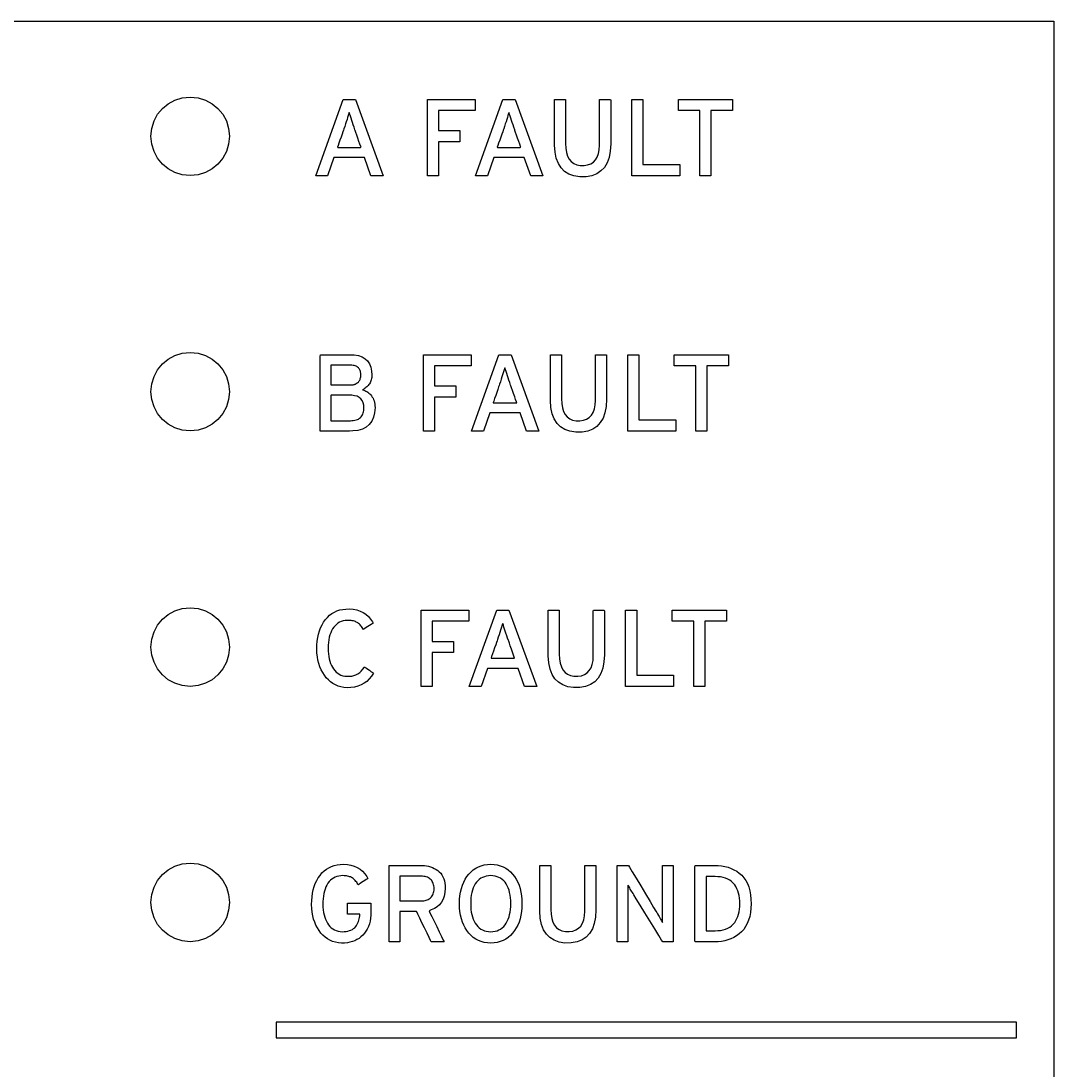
# Model space of a CAD drawing. Extents: x 1 to 47.7, y 0.2 to 33.5.
# Drawn here: x 22.733 to 24.048, y 10.186 to 11.522 of the extents above; entities that cross this region are included whole.
import ezdxf

# ---------------------------------------------------------------- set-up
doc = ezdxf.new("R2010")
doc.units = 0
doc.header["$MEASUREMENT"] = 0
doc.layers.add('6_0____DWG', color=7, linetype='CONTINUOUS')

msp = doc.modelspace()

# ---------------------------------------------------------------- linework, layer by layer
at = {"layer": '6_0____DWG'}
for points in [[(21.4176, 11.5221), (24.0475, 11.5221), (24.0475, 8.8497), (21.4176, 8.8497), (21.4176, 11.5221)], [(23.1781, 11.3252), (23.1699, 11.3483), (23.131, 11.3483), (23.1229, 11.3252), (23.1078, 11.3252), (23.1428, 11.4224), (23.1583, 11.4224), (23.1937, 11.3252), (23.1781, 11.3252)], [(23.2641, 11.4082), (23.2641, 11.3827), (23.2911, 11.3827), (23.2911, 11.3684), (23.2641, 11.3684), (23.2641, 11.3252), (23.25, 11.3252), (23.25, 11.4224), (23.3106, 11.4224), (23.3106, 11.4082), (23.2641, 11.4082)], [(23.3814, 11.3252), (23.3732, 11.3483), (23.3343, 11.3483), (23.3262, 11.3252), (23.3111, 11.3252), (23.3461, 11.4224), (23.3616, 11.4224), (23.397, 11.3252), (23.3814, 11.3252)], [(23.5101, 11.3252), (23.5101, 11.4224), (23.5242, 11.4224), (23.5242, 11.3395), (23.5712, 11.3395), (23.5712, 11.3252), (23.5101, 11.3252)], [(23.6109, 11.4082), (23.6109, 11.3252), (23.5968, 11.3252), (23.5968, 11.4082), (23.5694, 11.4082), (23.5694, 11.4224), (23.6384, 11.4224), (23.6384, 11.4082), (23.6109, 11.4082)], [(23.2589, 11.0832), (23.2589, 11.0577), (23.2859, 11.0577), (23.2859, 11.0435), (23.2589, 11.0435), (23.2589, 11.0003), (23.2448, 11.0003), (23.2448, 11.0974), (23.3055, 11.0974), (23.3055, 11.0832), (23.2589, 11.0832)], [(23.3762, 11.0003), (23.3681, 11.0233), (23.3292, 11.0233), (23.3211, 11.0003), (23.306, 11.0003), (23.341, 11.0974), (23.3564, 11.0974), (23.3918, 11.0003), (23.3762, 11.0003)], [(23.505, 11.0003), (23.505, 11.0974), (23.519, 11.0974), (23.519, 11.0145), (23.566, 11.0145), (23.566, 11.0003), (23.505, 11.0003)], [(23.6058, 11.0832), (23.6058, 11.0003), (23.5917, 11.0003), (23.5917, 11.0832), (23.5642, 11.0832), (23.5642, 11.0974), (23.6333, 11.0974), (23.6333, 11.0832), (23.6058, 11.0832)], [(23.2561, 10.7582), (23.2561, 10.7327), (23.2832, 10.7327), (23.2832, 10.7184), (23.2561, 10.7184), (23.2561, 10.6752), (23.242, 10.6752), (23.242, 10.7724), (23.3027, 10.7724), (23.3027, 10.7582), (23.2561, 10.7582)], [(23.3734, 10.6752), (23.3653, 10.6983), (23.3264, 10.6983), (23.3183, 10.6752), (23.3032, 10.6752), (23.3382, 10.7724), (23.3536, 10.7724), (23.389, 10.6752), (23.3734, 10.6752)], [(23.5022, 10.6752), (23.5022, 10.7724), (23.5163, 10.7724), (23.5163, 10.6895), (23.5632, 10.6895), (23.5632, 10.6752), (23.5022, 10.6752)], [(23.603, 10.7582), (23.603, 10.6752), (23.5889, 10.6752), (23.5889, 10.7582), (23.5614, 10.7582), (23.5614, 10.7724), (23.6305, 10.7724), (23.6305, 10.7582), (23.603, 10.7582)], [(24, 10.228), (24, 10.248), (23.0572, 10.248), (23.0572, 10.228), (24, 10.228)]]:
    msp.add_lwpolyline(points, dxfattribs=at)
for points in [[(22.9479, 11.3254), (22.9379, 11.3264), (22.9285, 11.3293), (22.92, 11.3339), (22.9126, 11.34), (22.9065, 11.3474), (22.9019, 11.3559), (22.899, 11.3653), (22.898, 11.3754), (22.899, 11.3855), (22.9019, 11.3949), (22.9065, 11.4034), (22.9126, 11.4108), (22.92, 11.4169), (22.9285, 11.4215), (22.9379, 11.4244), (22.9479, 11.4254), (22.958, 11.4244), (22.9674, 11.4215), (22.9759, 11.4169), (22.9833, 11.4108), (22.9894, 11.4034), (22.994, 11.3949), (22.9969, 11.3855), (22.998, 11.3754), (22.9969, 11.3653), (22.994, 11.3559), (22.9894, 11.3474), (22.9833, 11.34), (22.9759, 11.3339), (22.9674, 11.3293), (22.958, 11.3264)], [(23.4832, 11.3657), (23.4826, 11.3566), (23.4811, 11.3486), (23.4786, 11.3417), (23.4752, 11.3359), (23.4708, 11.3313), (23.4654, 11.3277), (23.4591, 11.3253), (23.4518, 11.3239), (23.4438, 11.3238), (23.4365, 11.325), (23.4301, 11.3272), (23.4246, 11.3306), (23.4201, 11.3351), (23.4166, 11.3407), (23.414, 11.3474), (23.4124, 11.3552), (23.4117, 11.3641), (23.4116, 11.3674), (23.4116, 11.3724), (23.4116, 11.3801), (23.4116, 11.3893), (23.4116, 11.3991), (23.4116, 11.4084), (23.4116, 11.416), (23.4116, 11.421), (23.4117, 11.4224), (23.4124, 11.4224), (23.4139, 11.4224), (23.416, 11.4224), (23.4184, 11.4224), (23.4209, 11.4224), (23.423, 11.4224), (23.4247, 11.4224), (23.4256, 11.4224), (23.4257, 11.4216), (23.4257, 11.4173), (23.4257, 11.4102), (23.4257, 11.4012), (23.4257, 11.3915), (23.4257, 11.3821), (23.4257, 11.3741), (23.4257, 11.3685), (23.4257, 11.3664), (23.426, 11.3603), (23.4269, 11.3549), (23.4283, 11.3502), (23.4304, 11.3464), (23.433, 11.3432), (23.4362, 11.3409), (23.44, 11.3392), (23.4444, 11.3384), (23.4493, 11.3383), (23.4538, 11.339), (23.4578, 11.3404), (23.4612, 11.3425), (23.4639, 11.3454), (23.4661, 11.349), (23.4677, 11.3534), (23.4687, 11.3584), (23.4691, 11.3642), (23.4691, 11.3669), (23.4691, 11.3719), (23.4691, 11.3796), (23.4691, 11.389), (23.4691, 11.3989), (23.4691, 11.4082), (23.4691, 11.416), (23.4691, 11.421), (23.4691, 11.4224), (23.4698, 11.4224), (23.4714, 11.4224), (23.4735, 11.4224), (23.4759, 11.4224), (23.4783, 11.4224), (23.4805, 11.4224), (23.4822, 11.4224), (23.4831, 11.4224), (23.4832, 11.4216), (23.4832, 11.4173), (23.4832, 11.41), (23.4832, 11.4009), (23.4832, 11.3911), (23.4832, 11.3816), (23.4832, 11.3735), (23.4832, 11.3679)], [(23.1577, 11.3837), (23.1566, 11.3869), (23.1555, 11.39), (23.1546, 11.3929), (23.1536, 11.3957), (23.1528, 11.3984), (23.1519, 11.4009), (23.1512, 11.4033), (23.1505, 11.4056), (23.1498, 11.4043), (23.1491, 11.4019), (23.1484, 11.3995), (23.1476, 11.3968), (23.1467, 11.394), (23.1457, 11.3911), (23.1447, 11.3881), (23.1437, 11.3849), (23.1431, 11.3832), (23.1424, 11.3813), (23.1414, 11.3783), (23.14, 11.3745), (23.1386, 11.3704), (23.1373, 11.3666), (23.1362, 11.3635), (23.1356, 11.3617), (23.1357, 11.3613), (23.1378, 11.3613), (23.1417, 11.3613), (23.1467, 11.3613), (23.1521, 11.3613), (23.1574, 11.3613), (23.1618, 11.3613), (23.1647, 11.3613), (23.1654, 11.3614), (23.165, 11.3626), (23.1641, 11.3653), (23.1628, 11.3689), (23.1614, 11.3729), (23.16, 11.3769), (23.1588, 11.3803), (23.158, 11.3828)], [(23.361, 11.3837), (23.3599, 11.3869), (23.3589, 11.39), (23.3579, 11.3929), (23.357, 11.3957), (23.3561, 11.3984), (23.3553, 11.4009), (23.3545, 11.4033), (23.3538, 11.4056), (23.3531, 11.4043), (23.3524, 11.4019), (23.3517, 11.3995), (23.3509, 11.3968), (23.35, 11.394), (23.349, 11.3911), (23.348, 11.3881), (23.347, 11.3849), (23.3464, 11.3832), (23.3458, 11.3813), (23.3447, 11.3783), (23.3434, 11.3745), (23.342, 11.3704), (23.3406, 11.3666), (23.3396, 11.3635), (23.3389, 11.3617), (23.339, 11.3613), (23.3411, 11.3613), (23.345, 11.3613), (23.35, 11.3613), (23.3554, 11.3613), (23.3607, 11.3613), (23.3651, 11.3613), (23.368, 11.3613), (23.3688, 11.3614), (23.3683, 11.3626), (23.3674, 11.3653), (23.3661, 11.3689), (23.3647, 11.3729), (23.3633, 11.3769), (23.3621, 11.3803), (23.3613, 11.3828)], [(22.9479, 11.0004), (22.9379, 11.0014), (22.9285, 11.0043), (22.92, 11.009), (22.9126, 11.0151), (22.9065, 11.0225), (22.9019, 11.031), (22.899, 11.0404), (22.898, 11.0504), (22.899, 11.0605), (22.9019, 11.0699), (22.9065, 11.0784), (22.9126, 11.0858), (22.92, 11.0919), (22.9285, 11.0965), (22.9379, 11.0994), (22.9479, 11.1004), (22.958, 11.0994), (22.9674, 11.0965), (22.9759, 11.0919), (22.9833, 11.0858), (22.9894, 11.0784), (22.994, 11.0699), (22.9969, 11.0605), (22.998, 11.0504), (22.9969, 11.0404), (22.994, 11.031), (22.9894, 11.0225), (22.9833, 11.0151), (22.9759, 11.009), (22.9674, 11.0043), (22.958, 11.0014)], [(23.1832, 11.0301), (23.1827, 11.0235), (23.1813, 11.0178), (23.179, 11.0128), (23.1759, 11.0087), (23.172, 11.0054), (23.1672, 11.0029), (23.1615, 11.0012), (23.155, 11.0004), (23.1507, 11.0003), (23.1481, 11.0003), (23.1436, 11.0003), (23.1377, 11.0003), (23.1312, 11.0003), (23.1248, 11.0003), (23.1193, 11.0003), (23.1153, 11.0003), (23.1136, 11.0003), (23.1136, 11.0032), (23.1136, 11.0124), (23.1136, 11.026), (23.1136, 11.0422), (23.1136, 11.0592), (23.1136, 11.075), (23.1136, 11.0878), (23.1136, 11.0958), (23.1138, 11.0974), (23.1161, 11.0974), (23.1206, 11.0974), (23.1266, 11.0974), (23.1333, 11.0974), (23.1399, 11.0974), (23.1458, 11.0974), (23.1501, 11.0974), (23.1522, 11.0974), (23.1568, 11.0972), (23.1621, 11.0963), (23.1667, 11.0947), (23.1705, 11.0924), (23.1737, 11.0895), (23.1761, 11.0859), (23.1779, 11.0816), (23.1789, 11.0766), (23.1793, 11.0718), (23.1792, 11.0702), (23.1791, 11.0686), (23.1788, 11.0671), (23.1785, 11.0656), (23.178, 11.0642), (23.1775, 11.0629), (23.1769, 11.0617), (23.1762, 11.0605), (23.1754, 11.0594), (23.1746, 11.0584), (23.1737, 11.0574), (23.1727, 11.0564), (23.1717, 11.0556), (23.1707, 11.0547), (23.1696, 11.054), (23.1684, 11.0533), (23.1674, 11.0527), (23.1688, 11.0523), (23.1702, 11.0518), (23.1715, 11.0512), (23.1728, 11.0505), (23.174, 11.0496), (23.1753, 11.0486), (23.1765, 11.0476), (23.1777, 11.0464), (23.1788, 11.0451), (23.1798, 11.0436), (23.1807, 11.0421), (23.1814, 11.0404), (23.182, 11.0386), (23.1825, 11.0366), (23.1829, 11.0346), (23.1831, 11.0324)], [(23.478, 11.0408), (23.4775, 11.0317), (23.4759, 11.0236), (23.4735, 11.0168), (23.47, 11.011), (23.4656, 11.0063), (23.4603, 11.0027), (23.454, 11.0003), (23.4467, 10.999), (23.4387, 10.9988), (23.4313, 11), (23.4249, 11.0022), (23.4195, 11.0056), (23.415, 11.0101), (23.4114, 11.0157), (23.4088, 11.0224), (23.4072, 11.0302), (23.4065, 11.0392), (23.4065, 11.0425), (23.4065, 11.0475), (23.4065, 11.0551), (23.4065, 11.0644), (23.4065, 11.0742), (23.4065, 11.0834), (23.4065, 11.0911), (23.4065, 11.0961), (23.4065, 11.0974), (23.4072, 11.0974), (23.4088, 11.0974), (23.4109, 11.0974), (23.4133, 11.0974), (23.4157, 11.0974), (23.4179, 11.0974), (23.4196, 11.0974), (23.4205, 11.0974), (23.4206, 11.0967), (23.4206, 11.0923), (23.4206, 11.0852), (23.4206, 11.0762), (23.4206, 11.0665), (23.4206, 11.0571), (23.4206, 11.0491), (23.4206, 11.0435), (23.4206, 11.0414), (23.4209, 11.0353), (23.4217, 11.0299), (23.4232, 11.0253), (23.4252, 11.0214), (23.4279, 11.0183), (23.4311, 11.0159), (23.4348, 11.0142), (23.4392, 11.0134), (23.4441, 11.0133), (23.4487, 11.014), (23.4526, 11.0154), (23.456, 11.0176), (23.4588, 11.0205), (23.461, 11.0241), (23.4625, 11.0284), (23.4635, 11.0335), (23.4639, 11.0392), (23.4639, 11.0419), (23.4639, 11.0469), (23.4639, 11.0547), (23.4639, 11.064), (23.4639, 11.0739), (23.4639, 11.0833), (23.4639, 11.091), (23.4639, 11.0961), (23.4639, 11.0974), (23.4647, 11.0974), (23.4662, 11.0974), (23.4683, 11.0974), (23.4707, 11.0974), (23.4731, 11.0974), (23.4753, 11.0974), (23.477, 11.0974), (23.4779, 11.0974), (23.478, 11.0967), (23.478, 11.0923), (23.478, 11.085), (23.478, 11.076), (23.478, 11.0661), (23.478, 11.0566), (23.478, 11.0485), (23.478, 11.0429)], [(23.1652, 11.0714), (23.1651, 11.0727), (23.165, 11.0739), (23.1648, 11.075), (23.1646, 11.0762), (23.1642, 11.0772), (23.1638, 11.0782), (23.1633, 11.0792), (23.1627, 11.0801), (23.162, 11.0809), (23.1611, 11.0817), (23.1601, 11.0823), (23.1591, 11.0828), (23.1579, 11.0833), (23.1566, 11.0836), (23.1552, 11.0839), (23.1537, 11.0841), (23.1521, 11.0841), (23.1512, 11.0841), (23.1486, 11.0841), (23.1449, 11.0841), (23.1406, 11.0841), (23.1362, 11.0841), (23.1321, 11.0841), (23.1289, 11.0841), (23.1271, 11.0841), (23.1269, 11.0839), (23.1269, 11.0821), (23.1269, 11.0789), (23.1269, 11.0749), (23.1269, 11.0705), (23.1269, 11.0662), (23.1269, 11.0625), (23.1269, 11.0599), (23.1269, 11.059), (23.1278, 11.059), (23.1304, 11.059), (23.1341, 11.059), (23.1384, 11.059), (23.1428, 11.059), (23.1469, 11.059), (23.15, 11.059), (23.1519, 11.059), (23.1525, 11.059), (23.1534, 11.059), (23.1541, 11.0591), (23.1549, 11.0592), (23.1556, 11.0593), (23.1563, 11.0595), (23.157, 11.0597), (23.1576, 11.0599), (23.1582, 11.0601), (23.1587, 11.0604), (23.1593, 11.0607), (23.1598, 11.061), (23.1603, 11.0613), (23.1607, 11.0616), (23.1612, 11.062), (23.1616, 11.0623), (23.162, 11.0627), (23.1626, 11.0633), (23.1632, 11.0642), (23.1637, 11.0651), (23.1642, 11.066), (23.1645, 11.067), (23.1648, 11.068), (23.165, 11.0691), (23.1651, 11.0702)], [(23.3558, 11.0587), (23.3547, 11.0619), (23.3537, 11.065), (23.3527, 11.0679), (23.3518, 11.0707), (23.3509, 11.0734), (23.3501, 11.0759), (23.3493, 11.0784), (23.3486, 11.0807), (23.348, 11.0793), (23.3473, 11.077), (23.3465, 11.0745), (23.3457, 11.0718), (23.3448, 11.0691), (23.3439, 11.0662), (23.3429, 11.0631), (23.3418, 11.0599), (23.3413, 11.0582), (23.3406, 11.0564), (23.3395, 11.0533), (23.3382, 11.0495), (23.3368, 11.0454), (23.3355, 11.0416), (23.3344, 11.0385), (23.3338, 11.0367), (23.3338, 11.0363), (23.336, 11.0363), (23.3398, 11.0363), (23.3448, 11.0363), (23.3503, 11.0363), (23.3555, 11.0363), (23.3599, 11.0363), (23.3628, 11.0363), (23.3636, 11.0364), (23.3632, 11.0376), (23.3622, 11.0403), (23.361, 11.0439), (23.3596, 11.0479), (23.3582, 11.0519), (23.357, 11.0554), (23.3561, 11.0578)], [(23.1691, 11.0296), (23.1688, 11.0332), (23.168, 11.0364), (23.1668, 11.0391), (23.1651, 11.0413), (23.1629, 11.0431), (23.1603, 11.0445), (23.1572, 11.0453), (23.1537, 11.0458), (23.1519, 11.0458), (23.1497, 11.0458), (23.1462, 11.0458), (23.1419, 11.0458), (23.1373, 11.0458), (23.133, 11.0458), (23.1295, 11.0458), (23.1273, 11.0458), (23.1269, 11.0457), (23.1269, 11.0436), (23.1269, 11.0397), (23.1269, 11.0345), (23.1269, 11.0287), (23.1269, 11.0231), (23.1269, 11.0182), (23.1269, 11.0148), (23.1269, 11.0135), (23.1279, 11.0135), (23.1305, 11.0135), (23.1343, 11.0135), (23.1387, 11.0135), (23.1431, 11.0135), (23.1472, 11.0135), (23.1503, 11.0135), (23.1519, 11.0135), (23.1535, 11.0136), (23.1555, 11.0137), (23.1574, 11.014), (23.1592, 11.0144), (23.1608, 11.015), (23.1622, 11.0156), (23.1635, 11.0165), (23.1647, 11.0174), (23.1656, 11.0184), (23.1664, 11.0196), (23.1671, 11.0208), (23.1677, 11.022), (23.1682, 11.0234), (23.1686, 11.0248), (23.1688, 11.0264), (23.169, 11.028)], [(22.9479, 10.6754), (22.9379, 10.6764), (22.9285, 10.6793), (22.92, 10.6839), (22.9126, 10.6901), (22.9065, 10.6975), (22.9019, 10.706), (22.899, 10.7153), (22.898, 10.7254), (22.899, 10.7355), (22.9019, 10.7449), (22.9065, 10.7534), (22.9126, 10.7608), (22.92, 10.7669), (22.9285, 10.7715), (22.9379, 10.7744), (22.9479, 10.7754), (22.958, 10.7744), (22.9674, 10.7715), (22.9759, 10.7669), (22.9833, 10.7608), (22.9894, 10.7534), (22.994, 10.7449), (22.9969, 10.7355), (22.998, 10.7254), (22.9969, 10.7153), (22.994, 10.706), (22.9894, 10.6975), (22.9833, 10.6901), (22.9759, 10.6839), (22.9674, 10.6793), (22.958, 10.6764)], [(23.1813, 10.6922), (23.1788, 10.6883), (23.1759, 10.6848), (23.1728, 10.6818), (23.1693, 10.6793), (23.1656, 10.6772), (23.1615, 10.6756), (23.1572, 10.6745), (23.1525, 10.6738), (23.1478, 10.6737), (23.1437, 10.674), (23.1399, 10.6748), (23.1362, 10.6758), (23.1328, 10.6772), (23.1296, 10.679), (23.1266, 10.6811), (23.1238, 10.6836), (23.1212, 10.6864), (23.1187, 10.6895), (23.1166, 10.6929), (23.1147, 10.6964), (23.113, 10.7002), (23.1117, 10.7043), (23.1106, 10.7086), (23.1098, 10.7131), (23.1093, 10.7178), (23.1091, 10.7228), (23.1092, 10.7279), (23.1096, 10.7328), (23.1103, 10.7374), (23.1112, 10.7418), (23.1125, 10.7459), (23.114, 10.7499), (23.1158, 10.7536), (23.1178, 10.757), (23.1202, 10.7603), (23.1227, 10.7632), (23.1254, 10.7658), (23.1283, 10.768), (23.1315, 10.7699), (23.1348, 10.7714), (23.1384, 10.7726), (23.1422, 10.7734), (23.1462, 10.7738), (23.1506, 10.7739), (23.1556, 10.7735), (23.1601, 10.7726), (23.1643, 10.7713), (23.1682, 10.7694), (23.1717, 10.7671), (23.1748, 10.7644), (23.1776, 10.7611), (23.1801, 10.7574), (23.1808, 10.7557), (23.1798, 10.7551), (23.1783, 10.7541), (23.1763, 10.7529), (23.1742, 10.7515), (23.1721, 10.7501), (23.1703, 10.749), (23.169, 10.7481), (23.1685, 10.7478), (23.1677, 10.7489), (23.1669, 10.7502), (23.1661, 10.7514), (23.1652, 10.7525), (23.1643, 10.7535), (23.1634, 10.7544), (23.1624, 10.7553), (23.1615, 10.7561), (23.1605, 10.7568), (23.1594, 10.7573), (23.1582, 10.7579), (23.157, 10.7583), (23.1557, 10.7587), (23.1543, 10.759), (23.1529, 10.7592), (23.1514, 10.7594), (23.1499, 10.7594), (23.1478, 10.7594), (23.1451, 10.7592), (23.1426, 10.7587), (23.1402, 10.758), (23.138, 10.757), (23.1359, 10.7558), (23.134, 10.7543), (23.1323, 10.7526), (23.1307, 10.7507), (23.1292, 10.7485), (23.1279, 10.7461), (23.1268, 10.7435), (23.1258, 10.7408), (23.125, 10.7378), (23.1244, 10.7347), (23.124, 10.7313), (23.1237, 10.7278), (23.1236, 10.7241), (23.1237, 10.7204), (23.1239, 10.7169), (23.1243, 10.7136), (23.1249, 10.7105), (23.1257, 10.7075), (23.1266, 10.7047), (23.1277, 10.7021), (23.129, 10.6997), (23.1305, 10.6975), (23.132, 10.6955), (23.1338, 10.6936), (23.1357, 10.6921), (23.1377, 10.6908), (23.1399, 10.6898), (23.1423, 10.689), (23.1448, 10.6885), (23.1474, 10.6882), (23.1504, 10.6882), (23.1535, 10.6885), (23.1563, 10.6891), (23.1589, 10.6901), (23.1614, 10.6914), (23.1637, 10.6929), (23.1657, 10.6948), (23.1676, 10.6971), (23.1692, 10.6996), (23.1699, 10.7002), (23.1708, 10.6995), (23.1724, 10.6985), (23.1742, 10.6972), (23.1762, 10.6958), (23.1781, 10.6945), (23.1798, 10.6933), (23.1809, 10.6925)], [(23.4752, 10.7157), (23.4747, 10.7066), (23.4732, 10.6986), (23.4707, 10.6917), (23.4672, 10.6859), (23.4629, 10.6813), (23.4575, 10.6777), (23.4512, 10.6753), (23.4439, 10.6739), (23.4359, 10.6738), (23.4285, 10.675), (23.4221, 10.6772), (23.4167, 10.6806), (23.4122, 10.6851), (23.4087, 10.6907), (23.4061, 10.6974), (23.4044, 10.7052), (23.4037, 10.7141), (23.4037, 10.7174), (23.4037, 10.7224), (23.4037, 10.7301), (23.4037, 10.7393), (23.4037, 10.7491), (23.4037, 10.7584), (23.4037, 10.766), (23.4037, 10.771), (23.4037, 10.7724), (23.4044, 10.7724), (23.406, 10.7724), (23.4081, 10.7724), (23.4105, 10.7724), (23.4129, 10.7724), (23.4151, 10.7724), (23.4168, 10.7724), (23.4177, 10.7724), (23.4178, 10.7716), (23.4178, 10.7673), (23.4178, 10.7601), (23.4178, 10.7512), (23.4178, 10.7415), (23.4178, 10.7321), (23.4178, 10.7241), (23.4178, 10.7185), (23.4178, 10.7164), (23.4181, 10.7103), (23.419, 10.7049), (23.4204, 10.7002), (23.4225, 10.6964), (23.4251, 10.6932), (23.4283, 10.6908), (23.4321, 10.6892), (23.4364, 10.6883), (23.4413, 10.6883), (23.4459, 10.689), (23.4499, 10.6904), (23.4532, 10.6925), (23.456, 10.6954), (23.4582, 10.699), (23.4598, 10.7034), (23.4607, 10.7084), (23.4611, 10.7142), (23.4611, 10.7168), (23.4611, 10.7219), (23.4611, 10.7296), (23.4611, 10.739), (23.4611, 10.7489), (23.4611, 10.7582), (23.4611, 10.766), (23.4611, 10.771), (23.4612, 10.7724), (23.4619, 10.7724), (23.4634, 10.7724), (23.4655, 10.7724), (23.4679, 10.7724), (23.4704, 10.7724), (23.4726, 10.7724), (23.4742, 10.7724), (23.4751, 10.7724), (23.4752, 10.7716), (23.4752, 10.7673), (23.4752, 10.76), (23.4752, 10.7509), (23.4752, 10.7411), (23.4752, 10.7316), (23.4752, 10.7235), (23.4752, 10.7179)], [(23.353, 10.7337), (23.352, 10.7369), (23.3509, 10.7399), (23.3499, 10.7429), (23.349, 10.7457), (23.3481, 10.7484), (23.3473, 10.7509), (23.3466, 10.7533), (23.3458, 10.7556), (23.3452, 10.7543), (23.3445, 10.7519), (23.3437, 10.7494), (23.3429, 10.7468), (23.3421, 10.744), (23.3411, 10.7411), (23.3401, 10.7381), (23.339, 10.7349), (23.3385, 10.7332), (23.3378, 10.7313), (23.3368, 10.7283), (23.3354, 10.7245), (23.334, 10.7204), (23.3327, 10.7166), (23.3316, 10.7135), (23.331, 10.7116), (23.3311, 10.7113), (23.3332, 10.7113), (23.3371, 10.7113), (23.342, 10.7113), (23.3475, 10.7113), (23.3527, 10.7113), (23.3571, 10.7113), (23.36, 10.7113), (23.3608, 10.7113), (23.3604, 10.7126), (23.3595, 10.7153), (23.3582, 10.7189), (23.3568, 10.7229), (23.3554, 10.7269), (23.3542, 10.7303), (23.3534, 10.7328)], [(22.9479, 10.3504), (22.9378, 10.3514), (22.9284, 10.3544), (22.92, 10.359), (22.9126, 10.3651), (22.9065, 10.3725), (22.9019, 10.381), (22.899, 10.3904), (22.8979, 10.4004), (22.899, 10.4105), (22.9019, 10.4199), (22.9065, 10.4284), (22.9126, 10.4358), (22.92, 10.4419), (22.9284, 10.4465), (22.9378, 10.4494), (22.9479, 10.4504), (22.958, 10.4494), (22.9674, 10.4465), (22.9759, 10.4419), (22.9833, 10.4358), (22.9894, 10.4284), (22.994, 10.4199), (22.9969, 10.4105), (22.9979, 10.4004), (22.9969, 10.3904), (22.994, 10.381), (22.9894, 10.3725), (22.9833, 10.3651), (22.9759, 10.359), (22.9674, 10.3544), (22.958, 10.3514)], [(23.1781, 10.3883), (23.1779, 10.3841), (23.1775, 10.3802), (23.1769, 10.3765), (23.176, 10.373), (23.1748, 10.3697), (23.1734, 10.3666), (23.1717, 10.3638), (23.1698, 10.3612), (23.1677, 10.3588), (23.1653, 10.3566), (23.1629, 10.3547), (23.1602, 10.3531), (23.1574, 10.3517), (23.1544, 10.3506), (23.1513, 10.3497), (23.148, 10.3491), (23.1445, 10.3488), (23.1407, 10.3487), (23.1367, 10.3491), (23.1329, 10.3499), (23.1293, 10.3509), (23.1259, 10.3524), (23.1227, 10.3541), (23.1198, 10.3563), (23.117, 10.3587), (23.1144, 10.3615), (23.112, 10.3646), (23.1099, 10.368), (23.108, 10.3715), (23.1064, 10.3753), (23.1051, 10.3793), (23.104, 10.3835), (23.1032, 10.388), (23.1027, 10.3927), (23.1025, 10.3977), (23.1026, 10.4027), (23.103, 10.4075), (23.1036, 10.4121), (23.1045, 10.4165), (23.1057, 10.4206), (23.1072, 10.4246), (23.109, 10.4282), (23.111, 10.4317), (23.1133, 10.4349), (23.1157, 10.4379), (23.1184, 10.4405), (23.1213, 10.4427), (23.1244, 10.4446), (23.1277, 10.4462), (23.1312, 10.4474), (23.1349, 10.4483), (23.1388, 10.4488), (23.143, 10.449), (23.148, 10.4487), (23.1526, 10.4479), (23.1568, 10.4466), (23.1607, 10.4449), (23.1642, 10.4427), (23.1674, 10.4401), (23.1703, 10.437), (23.1728, 10.4335), (23.1742, 10.4308), (23.1735, 10.4303), (23.1721, 10.4295), (23.1703, 10.4283), (23.1683, 10.427), (23.1662, 10.4256), (23.1643, 10.4244), (23.1629, 10.4235), (23.162, 10.423), (23.1615, 10.4236), (23.1607, 10.4249), (23.1599, 10.4261), (23.159, 10.4272), (23.1581, 10.4283), (23.1572, 10.4292), (23.1562, 10.4301), (23.1553, 10.4309), (23.1543, 10.4316), (23.1532, 10.4322), (23.1521, 10.4328), (23.1509, 10.4332), (23.1497, 10.4336), (23.1483, 10.4339), (23.147, 10.4341), (23.1455, 10.4343), (23.144, 10.4344), (23.1424, 10.4345), (23.1398, 10.4344), (23.1372, 10.434), (23.1348, 10.4334), (23.1325, 10.4326), (23.1303, 10.4315), (23.1283, 10.4302), (23.1265, 10.4286), (23.1248, 10.4269), (23.1233, 10.4248), (23.1219, 10.4226), (23.1207, 10.4201), (23.1196, 10.4175), (23.1187, 10.4146), (23.118, 10.4116), (23.1175, 10.4085), (23.1171, 10.4051), (23.1169, 10.4015), (23.1169, 10.3978), (23.117, 10.3942), (23.1173, 10.3908), (23.1178, 10.3876), (23.1184, 10.3845), (23.1192, 10.3817), (23.1202, 10.379), (23.1213, 10.3765), (23.1227, 10.3741), (23.1241, 10.3719), (23.1258, 10.37), (23.1275, 10.3683), (23.1295, 10.3668), (23.1315, 10.3656), (23.1338, 10.3646), (23.1362, 10.3639), (23.1387, 10.3634), (23.1414, 10.3632), (23.144, 10.3633), (23.1464, 10.3635), (23.1486, 10.3639), (23.1507, 10.3645), (23.1526, 10.3652), (23.1544, 10.3661), (23.156, 10.3671), (23.1574, 10.3683), (23.1587, 10.3697), (23.1598, 10.3712), (23.1607, 10.3727), (23.1615, 10.3743), (23.1622, 10.376), (23.1627, 10.3777), (23.1632, 10.3795), (23.1635, 10.3813), (23.1637, 10.3832), (23.1637, 10.3851), (23.1637, 10.3851), (23.1637, 10.3852), (23.1637, 10.3852), (23.1637, 10.3853), (23.1637, 10.3854), (23.1637, 10.3854), (23.1637, 10.3855), (23.1637, 10.3855), (23.1637, 10.3855), (23.1629, 10.3855), (23.1612, 10.3855), (23.159, 10.3855), (23.1565, 10.3855), (23.1539, 10.3855), (23.1515, 10.3855), (23.1496, 10.3855), (23.1485, 10.3855), (23.1483, 10.3856), (23.1483, 10.3865), (23.1483, 10.3881), (23.1483, 10.3902), (23.1483, 10.3926), (23.1483, 10.3949), (23.1483, 10.397), (23.1483, 10.3986), (23.1483, 10.3994), (23.1488, 10.3995), (23.151, 10.3995), (23.1547, 10.3995), (23.1593, 10.3995), (23.1643, 10.3995), (23.1692, 10.3995), (23.1735, 10.3995), (23.1766, 10.3995), (23.178, 10.3995), (23.1781, 10.3992), (23.1781, 10.3983), (23.1781, 10.3968), (23.1781, 10.395), (23.1781, 10.3931), (23.1781, 10.3913), (23.1781, 10.3897), (23.1781, 10.3887)], [(23.2726, 10.4184), (23.2723, 10.4132), (23.2714, 10.4085), (23.2699, 10.4044), (23.268, 10.4007), (23.2655, 10.3975), (23.2624, 10.3948), (23.2589, 10.3925), (23.2548, 10.3908), (23.252, 10.3898), (23.2532, 10.3873), (23.2554, 10.3827), (23.2584, 10.3766), (23.2617, 10.3698), (23.2649, 10.363), (23.2678, 10.3571), (23.27, 10.3526), (23.2711, 10.3504), (23.2708, 10.3502), (23.2694, 10.3502), (23.2673, 10.3502), (23.2646, 10.3502), (23.2618, 10.3502), (23.2591, 10.3502), (23.2569, 10.3502), (23.2553, 10.3502), (23.2548, 10.3503), (23.254, 10.3519), (23.2521, 10.3559), (23.2494, 10.3615), (23.2462, 10.368), (23.243, 10.3746), (23.2401, 10.3806), (23.2378, 10.3854), (23.2364, 10.3883), (23.236, 10.3887), (23.2346, 10.3887), (23.232, 10.3887), (23.2287, 10.3887), (23.225, 10.3887), (23.2214, 10.3887), (23.2183, 10.3887), (23.216, 10.3887), (23.2149, 10.3887), (23.2149, 10.3877), (23.2149, 10.3843), (23.2149, 10.3791), (23.2149, 10.3728), (23.2149, 10.3661), (23.2149, 10.3599), (23.2149, 10.3546), (23.2149, 10.3512), (23.2149, 10.3502), (23.2142, 10.3502), (23.2127, 10.3502), (23.2107, 10.3502), (23.2083, 10.3502), (23.206, 10.3502), (23.2038, 10.3502), (23.2021, 10.3502), (23.2012, 10.3502), (23.2011, 10.3514), (23.2011, 10.3585), (23.2011, 10.3706), (23.2011, 10.3859), (23.2011, 10.4027), (23.2011, 10.419), (23.2011, 10.4331), (23.2011, 10.4432), (23.2011, 10.4474), (23.2024, 10.4474), (23.2063, 10.4474), (23.212, 10.4474), (23.2188, 10.4474), (23.2259, 10.4474), (23.2326, 10.4474), (23.2381, 10.4474), (23.2415, 10.4474), (23.2432, 10.4474), (23.2461, 10.4473), (23.2488, 10.4469), (23.2515, 10.4464), (23.254, 10.4457), (23.2564, 10.4448), (23.2587, 10.4438), (23.2609, 10.4425), (23.263, 10.4411), (23.265, 10.4394), (23.2668, 10.4375), (23.2683, 10.4354), (23.2696, 10.4331), (23.2707, 10.4306), (23.2715, 10.4279), (23.2721, 10.4249), (23.2725, 10.4218)], [(23.3703, 10.3989), (23.3702, 10.3937), (23.3697, 10.3888), (23.369, 10.3841), (23.3679, 10.3797), (23.3666, 10.3755), (23.365, 10.3716), (23.3631, 10.3679), (23.3609, 10.3645), (23.3584, 10.3613), (23.3557, 10.3584), (23.3527, 10.3559), (23.3496, 10.3538), (23.3462, 10.352), (23.3425, 10.3506), (23.3387, 10.3496), (23.3347, 10.349), (23.3304, 10.3487), (23.3262, 10.349), (23.3222, 10.3496), (23.3184, 10.3506), (23.3148, 10.352), (23.3115, 10.3538), (23.3083, 10.3559), (23.3054, 10.3584), (23.3028, 10.3613), (23.3003, 10.3645), (23.298, 10.3679), (23.2961, 10.3716), (23.2944, 10.3755), (23.2931, 10.3797), (23.292, 10.3841), (23.2913, 10.3888), (23.2908, 10.3937), (23.2906, 10.3989), (23.2908, 10.404), (23.2913, 10.409), (23.292, 10.4137), (23.2931, 10.4181), (23.2944, 10.4223), (23.2961, 10.4263), (23.298, 10.43), (23.3003, 10.4334), (23.3028, 10.4366), (23.3054, 10.4395), (23.3083, 10.4419), (23.3115, 10.444), (23.3148, 10.4458), (23.3184, 10.4471), (23.3222, 10.4481), (23.3262, 10.4487), (23.3304, 10.449), (23.3347, 10.4487), (23.3387, 10.4481), (23.3425, 10.4471), (23.3462, 10.4458), (23.3496, 10.444), (23.3527, 10.4419), (23.3557, 10.4395), (23.3584, 10.4366), (23.3609, 10.4334), (23.3631, 10.43), (23.365, 10.4263), (23.3666, 10.4223), (23.3679, 10.4181), (23.369, 10.4137), (23.3697, 10.409), (23.3702, 10.404)], [(23.4644, 10.3908), (23.4639, 10.3816), (23.4623, 10.3736), (23.4599, 10.3667), (23.4564, 10.361), (23.452, 10.3563), (23.4467, 10.3527), (23.4404, 10.3503), (23.4331, 10.349), (23.425, 10.3488), (23.4177, 10.35), (23.4113, 10.3522), (23.4059, 10.3556), (23.4014, 10.3601), (23.3978, 10.3657), (23.3952, 10.3724), (23.3936, 10.3802), (23.3929, 10.3892), (23.3929, 10.3924), (23.3929, 10.3974), (23.3929, 10.4051), (23.3929, 10.4144), (23.3929, 10.4241), (23.3929, 10.4334), (23.3929, 10.4411), (23.3929, 10.4461), (23.3929, 10.4474), (23.3936, 10.4474), (23.3952, 10.4474), (23.3973, 10.4474), (23.3997, 10.4474), (23.4021, 10.4474), (23.4043, 10.4474), (23.406, 10.4474), (23.4069, 10.4474), (23.407, 10.4466), (23.407, 10.4423), (23.407, 10.4352), (23.407, 10.4262), (23.407, 10.4165), (23.407, 10.4071), (23.407, 10.3991), (23.407, 10.3935), (23.407, 10.3914), (23.4073, 10.3853), (23.4081, 10.3799), (23.4096, 10.3753), (23.4116, 10.3714), (23.4143, 10.3682), (23.4175, 10.3659), (23.4212, 10.3642), (23.4256, 10.3634), (23.4305, 10.3633), (23.4351, 10.364), (23.439, 10.3654), (23.4424, 10.3676), (23.4452, 10.3704), (23.4474, 10.374), (23.4489, 10.3784), (23.4499, 10.3834), (23.4503, 10.3892), (23.4503, 10.3919), (23.4503, 10.3969), (23.4503, 10.4047), (23.4503, 10.414), (23.4503, 10.4239), (23.4503, 10.4332), (23.4503, 10.441), (23.4503, 10.446), (23.4503, 10.4474), (23.4511, 10.4474), (23.4526, 10.4474), (23.4547, 10.4474), (23.4571, 10.4474), (23.4595, 10.4474), (23.4617, 10.4474), (23.4634, 10.4474), (23.4643, 10.4474), (23.4644, 10.4466), (23.4644, 10.4423), (23.4644, 10.435), (23.4644, 10.426), (23.4644, 10.4161), (23.4644, 10.4066), (23.4644, 10.3985), (23.4644, 10.3929)], [(23.5495, 10.3502), (23.5481, 10.3525), (23.5444, 10.3584), (23.5392, 10.3669), (23.533, 10.377), (23.5266, 10.3874), (23.5206, 10.3971), (23.5157, 10.4051), (23.5127, 10.41), (23.5117, 10.4116), (23.5108, 10.4132), (23.5099, 10.4146), (23.509, 10.4161), (23.5082, 10.4175), (23.5074, 10.4188), (23.5066, 10.4201), (23.5059, 10.4214), (23.5052, 10.4226), (23.5049, 10.4218), (23.5049, 10.4195), (23.5049, 10.4171), (23.5049, 10.4146), (23.5049, 10.412), (23.505, 10.4094), (23.505, 10.4067), (23.505, 10.4039), (23.505, 10.401), (23.505, 10.3993), (23.505, 10.3947), (23.505, 10.3879), (23.505, 10.3798), (23.505, 10.3711), (23.505, 10.3629), (23.505, 10.3561), (23.505, 10.3516), (23.505, 10.3502), (23.5044, 10.3502), (23.503, 10.3502), (23.501, 10.3502), (23.4987, 10.3502), (23.4964, 10.3502), (23.4942, 10.3502), (23.4925, 10.3502), (23.4915, 10.3502), (23.4913, 10.3509), (23.4913, 10.3572), (23.4913, 10.3687), (23.4913, 10.3835), (23.4913, 10.4), (23.4913, 10.4164), (23.4913, 10.4309), (23.4913, 10.4417), (23.4913, 10.4471), (23.4916, 10.4474), (23.4928, 10.4474), (23.4947, 10.4474), (23.497, 10.4474), (23.4994, 10.4474), (23.5018, 10.4474), (23.5038, 10.4474), (23.5052, 10.4474), (23.5057, 10.4474), (23.507, 10.4453), (23.5105, 10.4395), (23.5155, 10.4312), (23.5214, 10.4214), (23.5275, 10.4113), (23.5333, 10.4018), (23.5379, 10.3941), (23.5408, 10.3892), (23.5418, 10.3876), (23.5429, 10.3858), (23.5439, 10.384), (23.5448, 10.3824), (23.5458, 10.3807), (23.5466, 10.3792), (23.5475, 10.3777), (23.5483, 10.3763), (23.549, 10.3749), (23.5493, 10.3757), (23.5493, 10.3781), (23.5493, 10.3806), (23.5492, 10.3831), (23.5492, 10.3857), (23.5492, 10.3884), (23.5492, 10.3912), (23.5492, 10.394), (23.5492, 10.3969), (23.5492, 10.3986), (23.5492, 10.4031), (23.5492, 10.4099), (23.5492, 10.4181), (23.5492, 10.4266), (23.5492, 10.4348), (23.5492, 10.4416), (23.5492, 10.4461), (23.5492, 10.4474), (23.5498, 10.4474), (23.5513, 10.4474), (23.5533, 10.4474), (23.5555, 10.4474), (23.5579, 10.4474), (23.56, 10.4474), (23.5617, 10.4474), (23.5627, 10.4474), (23.5629, 10.4467), (23.5629, 10.4404), (23.5629, 10.429), (23.5629, 10.4141), (23.5629, 10.3976), (23.5629, 10.3813), (23.5629, 10.3668), (23.5629, 10.356), (23.5629, 10.3506), (23.5626, 10.3502), (23.5615, 10.3502), (23.5598, 10.3502), (23.5576, 10.3502), (23.5553, 10.3502), (23.5531, 10.3502), (23.5513, 10.3502), (23.5499, 10.3502)], [(23.662, 10.3988), (23.6618, 10.393), (23.6612, 10.3876), (23.6602, 10.3825), (23.6588, 10.3778), (23.6571, 10.3735), (23.655, 10.3696), (23.6526, 10.3661), (23.6498, 10.363), (23.6466, 10.3603), (23.6433, 10.3579), (23.6398, 10.3558), (23.6362, 10.3541), (23.6324, 10.3527), (23.6284, 10.3516), (23.6243, 10.3508), (23.62, 10.3504), (23.6161, 10.3502), (23.6149, 10.3502), (23.612, 10.3502), (23.6081, 10.3502), (23.6037, 10.3502), (23.5992, 10.3502), (23.5951, 10.3502), (23.5921, 10.3502), (23.5906, 10.3502), (23.5905, 10.3522), (23.5905, 10.3607), (23.5905, 10.374), (23.5905, 10.3902), (23.5905, 10.4074), (23.5905, 10.4237), (23.5905, 10.437), (23.5905, 10.4455), (23.5906, 10.4474), (23.5921, 10.4474), (23.5951, 10.4474), (23.5992, 10.4474), (23.6037, 10.4474), (23.6081, 10.4474), (23.612, 10.4474), (23.6149, 10.4474), (23.6161, 10.4474), (23.6201, 10.4473), (23.6244, 10.447), (23.6286, 10.4462), (23.6326, 10.4452), (23.6365, 10.4438), (23.6401, 10.4421), (23.6436, 10.4401), (23.6469, 10.4377), (23.65, 10.435), (23.6528, 10.4319), (23.6552, 10.4283), (23.6572, 10.4244), (23.6589, 10.4201), (23.6602, 10.4154), (23.6612, 10.4103), (23.6618, 10.4047)], [(23.2584, 10.418), (23.2583, 10.4198), (23.2581, 10.4215), (23.2578, 10.423), (23.2574, 10.4245), (23.2568, 10.4259), (23.2561, 10.4271), (23.2554, 10.4282), (23.2545, 10.4293), (23.2535, 10.4302), (23.2524, 10.431), (23.2512, 10.4318), (23.2499, 10.4324), (23.2485, 10.4329), (23.247, 10.4333), (23.2455, 10.4335), (23.2438, 10.4337), (23.2423, 10.4337), (23.241, 10.4337), (23.2379, 10.4337), (23.2338, 10.4337), (23.229, 10.4337), (23.2242, 10.4337), (23.2199, 10.4337), (23.2166, 10.4337), (23.215, 10.4337), (23.2149, 10.4331), (23.2149, 10.4304), (23.2149, 10.4261), (23.2149, 10.4208), (23.2149, 10.4153), (23.2149, 10.4101), (23.2149, 10.4058), (23.2149, 10.403), (23.215, 10.4024), (23.2166, 10.4024), (23.2199, 10.4024), (23.2242, 10.4024), (23.229, 10.4024), (23.2338, 10.4024), (23.2379, 10.4024), (23.241, 10.4024), (23.2423, 10.4024), (23.2438, 10.4024), (23.2454, 10.4026), (23.247, 10.4028), (23.2484, 10.4032), (23.2498, 10.4037), (23.251, 10.4043), (23.2522, 10.405), (23.2533, 10.4058), (23.2544, 10.4067), (23.2553, 10.4077), (23.2561, 10.4088), (23.2568, 10.41), (23.2573, 10.4114), (23.2578, 10.4129), (23.2581, 10.4145), (23.2583, 10.4162)], [(23.356, 10.3989), (23.3559, 10.4027), (23.3556, 10.4063), (23.3552, 10.4097), (23.3546, 10.413), (23.3538, 10.416), (23.3528, 10.4188), (23.3516, 10.4215), (23.3503, 10.4239), (23.3488, 10.4261), (23.3471, 10.428), (23.3452, 10.4297), (23.3431, 10.4311), (23.3409, 10.4323), (23.3386, 10.4332), (23.336, 10.4339), (23.3333, 10.4343), (23.3304, 10.4345), (23.3276, 10.4343), (23.3249, 10.4339), (23.3224, 10.4332), (23.3201, 10.4323), (23.3179, 10.4311), (23.3159, 10.4297), (23.314, 10.428), (23.3123, 10.4261), (23.3108, 10.4239), (23.3094, 10.4215), (23.3082, 10.4188), (23.3072, 10.416), (23.3064, 10.413), (23.3058, 10.4097), (23.3053, 10.4063), (23.3051, 10.4027), (23.305, 10.3989), (23.3051, 10.3951), (23.3053, 10.3915), (23.3058, 10.3881), (23.3064, 10.3849), (23.3072, 10.3819), (23.3082, 10.3791), (23.3094, 10.3765), (23.3108, 10.3741), (23.3123, 10.3719), (23.314, 10.3698), (23.3159, 10.3681), (23.3179, 10.3666), (23.3201, 10.3654), (23.3224, 10.3644), (23.3249, 10.3637), (23.3276, 10.3633), (23.3304, 10.3632), (23.3333, 10.3633), (23.336, 10.3637), (23.3386, 10.3644), (23.3409, 10.3654), (23.3431, 10.3666), (23.3452, 10.3681), (23.3471, 10.3698), (23.3488, 10.3719), (23.3503, 10.3741), (23.3516, 10.3765), (23.3528, 10.3791), (23.3538, 10.3819), (23.3546, 10.3849), (23.3552, 10.3881), (23.3556, 10.3915), (23.3559, 10.3951)], [(23.6477, 10.3988), (23.6476, 10.4025), (23.6473, 10.4059), (23.6467, 10.4092), (23.646, 10.4123), (23.6451, 10.4152), (23.644, 10.4179), (23.6426, 10.4205), (23.6411, 10.4229), (23.6393, 10.4251), (23.6372, 10.427), (23.6349, 10.4287), (23.6323, 10.4301), (23.6295, 10.4313), (23.6264, 10.4322), (23.6231, 10.4328), (23.6194, 10.4332), (23.6161, 10.4333), (23.6156, 10.4333), (23.6143, 10.4333), (23.6125, 10.4333), (23.6105, 10.4333), (23.6085, 10.4333), (23.6067, 10.4333), (23.6053, 10.4333), (23.6046, 10.4333), (23.6046, 10.4319), (23.6046, 10.4259), (23.6046, 10.4165), (23.6046, 10.4049), (23.6046, 10.3927), (23.6046, 10.3812), (23.6046, 10.3718), (23.6046, 10.3658), (23.6046, 10.3644), (23.6053, 10.3644), (23.6067, 10.3644), (23.6085, 10.3644), (23.6105, 10.3644), (23.6125, 10.3644), (23.6143, 10.3644), (23.6156, 10.3644), (23.6161, 10.3644), (23.6194, 10.3645), (23.6231, 10.3649), (23.6264, 10.3655), (23.6295, 10.3664), (23.6323, 10.3676), (23.6349, 10.3691), (23.6372, 10.3708), (23.6393, 10.3728), (23.6411, 10.375), (23.6426, 10.3774), (23.644, 10.3799), (23.6451, 10.3826), (23.646, 10.3855), (23.6467, 10.3886), (23.6473, 10.3918), (23.6476, 10.3953)]]:
    msp.add_lwpolyline(points, close=True, dxfattribs=at)

doc.saveas('drawing.dxf')
